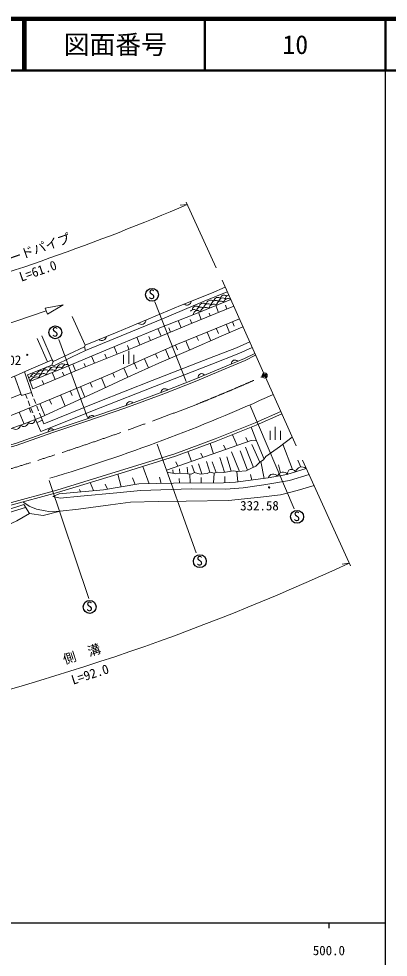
# Model space of a CAD drawing. Units: millimetres, scale not verified. Extents: x 40000 to 680000, y 20000 to 380000.
# Drawn here: x 507921 to 579500, y 198357 to 380000 of the extents above; entities that cross this region are included whole.
import ezdxf
from ezdxf.enums import TextEntityAlignment as Align

# ---------------------------------------------------------------- set-up
doc = ezdxf.new("R2010")
doc.units = ezdxf.units.MM
doc.header["$LTSCALE"] = 1000
doc.header["$PDMODE"] = 32
doc.header["$PDSIZE"] = 500
doc.linetypes.add('CHAIN', pattern=[18.5, 12, -1.5, 3.5, -1.5])
for name, color, linetype, lineweight in [('M-BGD', 7, 'Continuous', 13), ('M-BMK', 2, 'CHAIN', 13), ('M-BMK-SRVR', 3, 'Continuous', 13), ('M-STR-HTXT', 7, 'Continuous', 13), ('M-TTL', 2, 'Continuous', 140), ('M-TTL-BAND', 7, 'Continuous', 25), ('M-TTL-LINE', 7, 'Continuous', 50)]:
    doc.layers.add(name, color=color, linetype=linetype, lineweight=lineweight)
doc.layers.add('M-OTRS', color=6, linetype='Continuous')
doc.layers.add('M-TTL-TXT', color=7, linetype='Continuous')
doc.styles.add('ＭＳ ゴシック', font='')
doc.styles.get('ＭＳ ゴシック').set_extended_font_data('MS Gothic')

msp = doc.modelspace()

# ---------------------------------------------------------------- linework, layer by layer
at = {"layer": 'M-BGD'}
for p, q in [((540354, 309812), (534257, 325230)), ((504270, 320419), (513232, 323498)), ((516522, 324629), (513053, 323976)), ((513495, 322795), (513053, 323976)), ((516522, 324629), (513495, 322795)), ((546633, 323161), (546086, 324507)), ((548260, 323822), (547964, 324548)), ((520778, 316830), (518266, 322356)), ((539393, 320207), (538816, 321603)), ((541421, 321042), (541106, 321816)), ((543272, 321795), (542720, 323153)), ((545006, 322499), (544787, 323037)), ((535483, 318590), (534883, 320039)), ((537341, 319359), (537001, 320182)), ((546187, 320086), (546596, 319089)), ((548096, 320869), (548753, 319267)), ((549315, 321369), (549663, 320522)), ((513487, 313611), (511461, 318135)), ((514409, 314014), (512386, 318633)), ((521263, 302826), (515678, 317945)), ((531363, 316874), (530771, 318344)), ((533429, 317740), (533101, 318533)), ((542374, 318522), (542713, 317697)), ((544409, 319357), (545100, 317672)), ((514601, 313654), (520633, 316473)), ((520828, 315819), (520633, 316473)), ((526993, 315112), (526430, 316508)), ((529275, 316032), (528992, 316735)), ((538279, 316830), (538687, 315906)), ((540295, 317670), (541021, 315899)), ((522589, 313336), (522045, 314687)), ((524931, 314280), (524614, 315066)), ((528231, 313208), (528231, 314958)), ((529231, 313208), (529231, 315708)), ((530231, 313208), (530231, 314958)), ((534443, 315138), (534820, 314282)), ((536354, 315981), (537135, 314211)), ((518929, 311850), (518373, 313174)), ((520843, 312632), (520587, 313267)), ((530317, 313296), (530782, 312272)), ((532305, 314194), (533087, 312421)), ((507082, 310815), (508457, 307065)), ((510663, 308380), (509600, 311054)), ((514944, 310177), (514373, 311537)), ((516701, 310914), (516418, 311588)), ((526139, 311397), (526495, 310612)), ((528270, 312365), (529067, 310611)), ((512766, 309263), (512465, 309980)), ((519858, 308798), (520696, 306765)), ((521745, 309577), (522115, 308682)), ((523931, 310479), (524704, 308605)), ((509219, 307307), (509536, 306502)), ((510366, 307671), (510668, 306904)), ((516022, 307185), (516942, 305042)), ((517853, 307972), (518240, 307071)), ((509720, 306037), (510086, 305106)), ((510852, 306439), (511218, 305509)), ((512032, 305514), (512975, 303217)), ((513884, 306274), (514247, 305389)), ((552695, 305256), (561284, 285161)), ((507999, 303860), (508940, 301566)), ((509907, 304642), (510264, 303774)), ((510270, 304641), (510636, 303711)), ((511402, 305043), (511769, 304113)), ((511952, 303648), (512254, 302881)), ((510820, 303246), (511137, 302440)), ((553997, 298277), (552946, 300941)), ((556626, 298506), (556626, 300256)), ((557626, 298506), (557626, 301006)), ((558626, 298506), (558626, 300256)), ((550243, 297413), (549311, 299487)), ((552288, 298125), (551891, 298927)), ((534712, 297668), (542258, 276607)), ((541362, 294321), (540688, 296214)), ((545679, 295824), (545010, 297803)), ((548038, 296645), (547609, 297447)), ((550713, 292393), (549155, 296189)), ((553388, 293174), (551844, 297100)), ((554613, 294209), (553081, 297584)), ((560974, 292763), (559077, 297638)), ((543563, 295087), (543169, 295939)), ((544967, 292269), (544317, 294283)), ((547807, 292212), (546850, 295065)), ((549064, 292433), (548244, 295236)), ((555489, 291041), (554827, 294325)), ((562544, 293229), (562002, 294569)), ((533172, 290017), (531971, 293369)), ((537802, 292039), (537792, 292683)), ((538706, 293396), (538360, 294260)), ((539104, 292016), (539089, 292867)), ((540656, 291914), (540537, 293194)), ((541936, 292198), (541475, 293579)), ((543410, 291904), (542766, 293842)), ((546163, 292172), (545370, 294254)), ((558646, 292128), (558235, 293680)), ((527783, 289419), (527095, 291863)), ((530500, 289875), (529942, 291131)), ((535520, 290051), (535206, 291245)), ((539034, 290100), (539005, 291017)), ((541156, 290125), (541070, 291896)), ((543276, 290150), (543276, 291205)), ((545651, 290177), (545749, 292028)), ((547831, 290211), (547843, 291419)), ((550361, 290363), (550193, 292383)), ((553064, 290720), (552837, 291789)), ((513820, 290623), (521520, 267819)), ((519897, 288447), (519698, 288883)), ((522417, 288668), (521774, 290242)), ((525112, 288970), (524678, 289936))]:
    msp.add_line(p, q, dxfattribs=at)
for points in [[(514346, 312968), (514738, 312834), (518162, 314492), (520828, 315819), (535737, 321911), (543826, 325319), (548312, 327161)], [(520633, 316473), (520778, 316830), (526966, 319369), (539272, 324480), (545233, 326913), (547909, 328059)], [(510099, 309800), (516663, 312469), (522045, 314687), (527142, 316804), (530548, 318252), (535604, 320336), (541814, 322788), (548979, 325670)], [(510663, 308380), (519581, 312123), (530200, 316405), (540842, 320807), (549568, 324354)], [(495293, 299098), (501634, 301330), (507197, 303531), (514239, 306419), (517807, 307952), (525967, 311319), (531914, 314022), (538687, 317010), (547708, 320709), (550656, 321925)], [(512236, 302877), (517884, 305475), (523219, 307922), (529067, 310611), (535071, 313315), (541256, 316001), (547147, 318562), (551339, 320400)], [(511137, 302440), (512180, 300083), (523724, 304713), (534210, 308840), (545293, 313179), (550586, 315228), (553153, 316347)], [(512253, 302885), (512809, 301628), (523281, 305829), (533771, 309957), (544858, 314297), (550130, 316338), (552674, 317447)], [(496216, 294677), (502969, 296614), (507283, 297806), (514416, 300293), (520806, 302427), (528540, 305072), (535859, 307772), (542257, 310284), (546996, 312279), (551631, 314250), (553653, 315232)], [(496326, 294293), (503077, 296229), (507403, 297424), (514545, 299914), (520934, 302049), (528674, 304695), (536001, 307398), (542408, 309914), (547152, 311911), (551797, 313886), (553816, 314867)], [(435315, 301143), (439686, 300113), (443338, 299435), (446627, 298801), (449914, 298360), (453551, 298138), (458054, 298038), (459833, 298038), (468226, 299333), (474563, 300543), (480106, 301947), (486139, 303569), (491702, 305134), (497066, 306955), (501050, 308492), (504168, 309703), (507281, 310891), (509449, 311845), (514409, 314014)], [(514409, 314014), (514601, 313654), (514346, 312968), (509600, 311054)], [(508457, 307065), (510407, 307684), (509008, 311652)], [(463696, 294412), (471643, 296069), (479758, 297832), (487413, 299795), (492079, 300834), (502324, 304931), (508356, 307364)], [(470970, 275348), (479608, 278817), (491699, 282240), (505815, 286181), (515271, 288784), (528481, 292808), (538129, 295806), (545964, 298687), (553704, 301783), (558695, 303978)], [(471157, 274884), (479769, 278344), (491835, 281758), (505949, 285700), (515411, 288303), (528628, 292330), (538289, 295332), (546143, 298220), (553898, 301322), (558897, 303520)], [(495493, 297912), (499758, 298779), (504169, 299932), (508978, 301582), (512236, 302877)], [(511408, 301829), (511467, 301846), (512509, 302307)], [(536573, 292654), (552933, 298349), (553997, 298277), (555456, 294770)], [(536647, 292266), (538365, 291928), (539205, 292028), (540656, 291914), (541325, 291885), (541936, 292198), (543046, 291885), (544398, 291956), (544967, 292269), (545749, 292028), (546361, 292241), (547556, 292170), (548752, 292369), (549449, 292511), (550359, 292355), (551976, 292527), (552855, 292921), (553859, 293398), (554613, 294209), (555341, 294603), (555810, 295281), (558429, 297139), (560902, 299041)], [(552192, 292624), (552238, 292645), (550805, 296403)], [(514531, 287554), (515726, 288080), (524306, 288834), (531164, 289987), (537922, 290087), (547597, 290200), (549888, 290300), (556233, 291139), (559876, 291780), (563613, 292983)], [(514531, 287554), (515923, 287206), (519878, 287575), (526921, 288244), (531502, 288714), (541362, 289013), (548050, 288956), (551393, 289197), (555420, 289795), (560371, 290606), (564150, 291801)], [(510011, 284226), (512657, 283871), (515963, 284683), (519503, 285068), (525680, 285947), (529572, 286457), (534937, 286574), (540352, 286641), (548579, 286767), (554723, 287421), (558621, 287848), (561865, 288688), (565123, 289660)], [(476628, 270507), (474644, 273960), (473492, 274956), (480378, 276421), (483218, 277949), (491144, 280275), (497903, 282547), (500094, 280968), (501204, 281210), (502670, 282391), (503466, 283657), (509253, 285432)], [(498031, 282917), (505558, 284909), (508902, 285990), (510011, 284226), (507553, 282822), (500040, 279308)], [(508764, 286474), (508919, 286367), (509940, 285656), (511346, 285112), (513012, 284760), (513740, 284635), (515963, 284683)]]:
    msp.add_lwpolyline(points, dxfattribs=at)
at = {"layer": 'M-BGD', "lineweight": 25}
for centre in [(533736, 326571), (515005, 319304), (561836, 283603), (543003, 275009), (521663, 266168)]:
    msp.add_circle(centre, 1250, dxfattribs=at)
at = {"layer": 'M-BGD'}
for centre in [(509583, 314947), (556419, 289299)]:
    msp.add_circle(centre, 121, dxfattribs=at)
for centre, radius, start, end in [((540541, 325335), 756, 226.60148, 357.80069), ((545152, 324671), 900, 50.77826, 176.50089), ((546145, 324526), 943, 53.94968, 174.45469), ((546504, 325296), 786, 46.52658, 174.73422), ((547058, 324581), 793, 43.63769, 180.17605), ((547437, 325241), 738, 39.47572, 176.29592), ((547697, 325872), 652, 44.05901, 180.42944), ((548465, 325004), 842, 52.30868, 171.50507), ((548558, 325896), 582, 84.05962, 198.59333), ((541863, 322895), 811, 49.78487, 143.00067), ((542279, 323680), 720, 39.78427, 182.68437), ((542517, 322744), 781, 44.80181, 178.97005), ((543161, 323435), 779, 46.96558, 174.19073), ((543666, 324135), 834, 45.17674, 179.55438), ((544203, 322930), 1189, 61.61923, 162.19452), ((544636, 323850), 956, 53.39525, 170.68698), ((545707, 323805), 954, 54.18445, 169.62929), ((531643, 321778), 928, 230.22168, 354.8844), ((523984, 318705), 984, 234.06488, 350.54851), ((513731, 311434), 1193, 61.74004, 160.461), ((514802, 311540), 1072, 58.20739, 160.41137), ((515792, 311844), 741, 41.9109, 182.34329), ((516364, 312177), 1034, 56.97177, 164.62245), ((517175, 312245), 836, 51.12217, 173.54643), ((549817, 313260), 685, 40.10734, 185.9655), ((510394, 309919), 817, 56.21154, 134.59009), ((511271, 309450), 1223, 60.87218, 163.382), ((510923, 310620), 702, 54.10446, 171.9117), ((511782, 310324), 974, 62.91665, 163.67714), ((512269, 310922), 972, 69.69941, 164.05288), ((512702, 310504), 836, 45.23925, 179.01493), ((513247, 311020), 1035, 58.20151, 170.47891), ((514362, 310985), 1078, 50.2598, 173.99439), ((543378, 310631), 687, 32.49831, 193.15409), ((415121, 621014), 344427, 286.67059, 294.36607), ((536209, 307678), 721, 38.8746, 183.31864), ((529504, 305155), 745, 40.33553, 180.16573), ((508905, 302004), 912, 226.53257, 354.34318), ((510358, 302317), 679, 216.44789, 6.89587), ((522082, 302509), 704, 47.35673, 170.39559), ((507327, 301485), 961, 226.45026, 351.4337), ((514226, 299983), 655, 39.37178, 178.66154), ((560773, 292001), 788, 22.52524, 193.16942), ((562799, 291892), 1361, 53.27152, 162.42315), ((557229, 290820), 1046, 37.72378, 162.21556), ((559130, 291107), 1130, 39.19724, 161.82084)]:
    msp.add_arc(centre, radius, start, end, dxfattribs=at)
at = {"layer": 'M-BMK'}
for centre, radius, start, end in [((403275, 652269), 373753, 291.85176, 294.04622), ((354354, 790048), 519874, 286.11791, 291.20415)]:
    msp.add_arc(centre, radius, start, end, dxfattribs=at)
at = {"layer": 'M-BMK-SRVR'}
msp.add_line((547318, 329380), (561651, 297368), dxfattribs=at)
msp.add_circle((555569, 310951), 500, dxfattribs=at)
at = {"layer": 'M-OTRS'}
msp.add_point((555569, 310951), dxfattribs=at)
at = {"layer": 'M-STR-HTXT'}
for p, q in [((540561, 344034), (539203, 343906)), ((540337, 344528), (546142, 331781)), ((562905, 294539), (572198, 274103)), ((571954, 274638), (570601, 274466))]:
    msp.add_line(p, q, dxfattribs=at)
for centre, radius, start, end in [((361206, 766253), 458734, 285.88768, 293.01541), ((384221, 679370), 446152, 282.32332, 294.88402)]:
    msp.add_arc(centre, radius, start, end, dxfattribs=at)
at = {"layer": 'M-TTL'}
msp.add_line((680000, 380000), (40000, 380000), dxfattribs=at)
at = {"layer": 'M-TTL-BAND'}
for p, q in [((579000, 20000), (579000, 370000)), ((40000, 205000), (579000, 205000)), ((568000, 205000), (568000, 204000))]:
    msp.add_line(p, q, dxfattribs=at)
at = {"layer": 'M-TTL-LINE'}
for p, q in [((508747, 380000), (508747, 370000)), ((509247, 380000), (509247, 370000)), ((543997, 380000), (543997, 370000)), ((579000, 380000), (579000, 370000)), ((40000, 370000), (680000, 370000))]:
    msp.add_line(p, q, dxfattribs=at)

# ---------------------------------------------------------------- texts
at = {"layer": 'M-BGD', "style": 'ＭＳ ゴシック'}
for s, p in [('S', (533057, 325198)), ('S', (514327, 317930)), ('323.02', (500936, 312465)), ('332.58', (550814, 284293)), ('S', (561157, 282229)), ('S', (542325, 273635)), ('S', (520984, 264795))]:
    msp.add_text(s, height=1833, dxfattribs=at).set_placement(p, align=Align.BOTTOM_LEFT)
at = {"layer": 'M-STR-HTXT', "style": 'ＭＳ ゴシック'}
for s, rotation, p in [('ガードパイプ', 19.341, (504152, 331327)), ('L=61.0', 19.341, (508593, 328572)), ('側\u3000溝', 17.792, (517013, 254518)), ('L=92.0', 17.792, (518609, 250575))]:
    msp.add_text(s, height=1833, rotation=rotation, dxfattribs=at).set_placement(p, align=Align.BOTTOM_LEFT)
at = {"layer": 'M-TTL-BAND', "style": 'ＭＳ ゴシック'}
msp.add_text('500.0', height=1833, dxfattribs=at).set_placement((568000, 198195), align=Align.BOTTOM_CENTER)
at = {"layer": 'M-TTL-TXT', "style": 'ＭＳ ゴシック'}
for s, p in [('図面番号', (526622, 375000)), ('10', (561497, 375000))]:
    msp.add_text(s, height=3666, dxfattribs=at).set_placement(p, align=Align.MIDDLE_CENTER)

doc.saveas('drawing.dxf')
